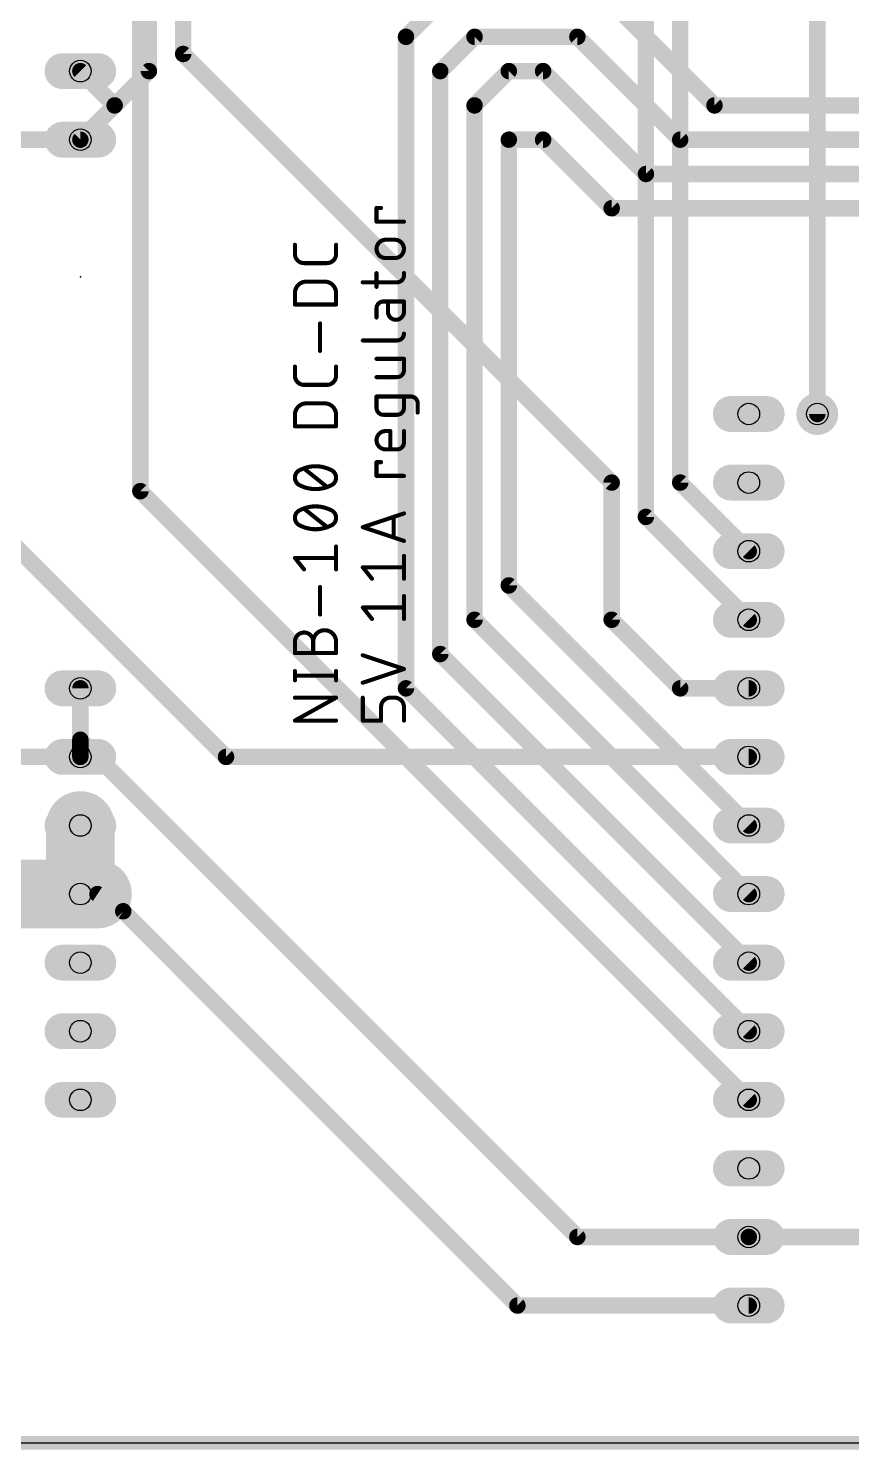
# Model space of a CAD drawing. Extents: x -9 to 239, y 2 to 147.
# Drawn here: x 107.9 to 138.4, y 2.3 to 54.9 of the extents above; entities that cross this region are included whole.
import ezdxf

# ---------------------------------------------------------------- set-up
doc = ezdxf.new("R2010")
doc.units = 0
for name, color, linetype in [('1', 12, 'CONTINUOUS'), ('16', 132, 'CONTINUOUS'), ('17', 110, 'CONTINUOUS'), ('18', 110, 'CONTINUOUS'), ('20', 53, 'CONTINUOUS'), ('23', 53, 'CONTINUOUS'), ('25', 253, 'CONTINUOUS'), ('29', 253, 'CONTINUOUS'), ('30', 253, 'CONTINUOUS'), ('44', 253, 'CONTINUOUS')]:
    doc.layers.add(name, color=color, linetype=linetype)

# ---------------------------------------------------------------- blocks, each defined once
blk = doc.blocks.new('LONGP100')
at = {"const_width": 1}
blk.add_lwpolyline([(-0.5, 0), (0.5, 0)], dxfattribs=at)
at = {"const_width": 0.5}
for points in [[(-0.5, 0.25, 1), (-0.5, -0.25)], [(0.5, -0.25, 1), (0.5, 0.25)]]:
    blk.add_lwpolyline(points, format="xyb", dxfattribs=at)
blk = doc.blocks.new('ROUNDP')
at = {"const_width": 0.5}
blk.add_lwpolyline([(0, -0.25, 1), (0, 0.25, 1), (0, -0.25)], format="xyb", dxfattribs=at)
blk = doc.blocks.new('ROUNDV')
at = {"const_width": 0.5}
blk.add_lwpolyline([(0, -0.25, 1), (0, 0.25, 1), (0, -0.25)], format="xyb", dxfattribs=at)

msp = doc.modelspace()

# ---------------------------------------------------------------- linework, layer by layer
at = {"layer": '1'}
for points, const_width in [([(112.395, 53.34), (112.395, 87.63)], 0.6096), ([(113.665, 87.9475), (113.665, 53.975)], 0.6096), ([(121.92, 54.61), (123.19, 55.88)], 0.6096), ([(129.54, 55.88), (133.35, 52.07)], 0.6096), ([(124.46, 54.61), (123.19, 53.34)], 0.6096), ([(128.27, 54.61), (124.46, 54.61)], 0.6096), ([(132.08, 50.8), (128.27, 54.61)], 0.6096), ([(113.665, 53.975), (129.54, 38.1)], 0.6096), ([(111.125, 52.07), (109.855, 53.34)], 0.6096), ([(111.125, 52.07), (112.395, 53.34)], 0.6096), ([(125.73, 53.34), (124.46, 52.07)], 0.6096), ([(127, 53.34), (125.73, 53.34)], 0.6096), ([(130.81, 49.53), (127, 53.34)], 0.6096), ([(109.855, 50.8), (111.125, 52.07)], 0.6096), ([(133.35, 52.07), (180.34, 52.07)], 0.6096), ([(109.855, 50.8), (73.025, 50.8)], 0.6096), ([(127, 50.8), (125.73, 50.8)], 0.6096), ([(129.54, 48.26), (127, 50.8)], 0.6096), ([(182.88, 50.8), (132.08, 50.8)], 0.6096), ([(93.98, 49.2125), (115.2525, 27.94)], 0.6096), ([(184.15, 49.53), (130.81, 49.53)], 0.6096), ([(129.54, 48.26), (185.42, 48.26)], 0.6096), ([(129.54, 38.1), (129.54, 33.02)], 0.6096), ([(129.54, 33.02), (132.08, 30.48)], 0.6096), ([(109.855, 30.48), (109.855, 28.575)], 0.6096), ([(132.08, 30.48), (134.62, 30.48)], 0.6096), ([(109.855, 28.575), (109.855, 27.94)], 0.6096), ([(109.855, 28.575), (128.27, 10.16)], 0.6096), ([(109.855, 27.94), (71.12, 27.94)], 0.6096), ([(115.2525, 27.94), (134.62, 27.94)], 0.6096), ([(109.855, 22.86), (109.855, 25.4)], 2.54), ([(109.855, 22.86), (70.8025, 22.86)], 2.54), ([(109.855, 22.86), (110.49, 22.86)], 2.54), ([(111.4425, 22.225), (110.49, 22.86)], 0.6096), ([(126.0475, 7.62), (111.4425, 22.225)], 0.6096), ([(128.27, 10.16), (134.62, 10.16)], 0.6096), ([(134.62, 10.16), (144.78, 10.16)], 0.6096), ([(134.62, 7.62), (126.0475, 7.62)], 0.6096)]:
    msp.add_lwpolyline(points, dxfattribs=dict(at, const_width=const_width))
for points, const_width in [([(121.8122, 54.7178, 1), (122.0278, 54.5022)], 0.3048), ([(124.46, 54.7624, 1), (124.46, 54.4576)], 0.3048), ([(124.5678, 54.5022, 1), (124.3522, 54.7178)], 0.3048), ([(128.3778, 54.7178, 1), (128.1622, 54.5022)], 0.3048), ([(128.27, 54.4576, 1), (128.27, 54.7624)], 0.3048), ([(113.7728, 54.0828, 1), (113.5572, 53.8672)], 0.3048), ([(113.5126, 53.975, 1), (113.8174, 53.975)], 0.3048), ([(109.9628, 53.4478, 1), (109.7472, 53.2322)], 0.3048), ([(112.2426, 53.34, 1), (112.5474, 53.34)], 0.3048), ([(112.5028, 53.2322, 1), (112.2872, 53.4478)], 0.3048), ([(123.0822, 53.4478, 1), (123.2978, 53.2322)], 0.3048), ([(125.73, 53.4924, 1), (125.73, 53.1876)], 0.3048), ([(125.8378, 53.2322, 1), (125.6222, 53.4478)], 0.3048), ([(127.1078, 53.4478, 1), (126.8922, 53.2322)], 0.3048), ([(127, 53.1876, 1), (127, 53.4924)], 0.3048), ([(111.0172, 52.1778, 1), (111.2328, 51.9622)], 0.3048), ([(111.2328, 51.9622, 1), (111.0172, 52.1778)], 0.3048), ([(111.0172, 51.9622, 1), (111.2328, 52.1778)], 0.3048), ([(124.3522, 52.1778, 1), (124.5678, 51.9622)], 0.3048), ([(133.35, 52.2224, 1), (133.35, 51.9176)], 0.3048), ([(133.2422, 51.9622, 1), (133.4578, 52.1778)], 0.3048), ([(109.7472, 50.9078, 1), (109.9628, 50.6922)], 0.3048), ([(109.855, 50.6476, 1), (109.855, 50.9524)], 0.3048), ([(125.73, 50.9524, 1), (125.73, 50.6476)], 0.3048), ([(127.1078, 50.9078, 1), (126.8922, 50.6922)], 0.3048), ([(127, 50.6476, 1), (127, 50.9524)], 0.3048), ([(132.08, 50.9524, 1), (132.08, 50.6476)], 0.3048), ([(131.9722, 50.6922, 1), (132.1878, 50.9078)], 0.3048), ([(130.81, 49.6824, 1), (130.81, 49.3776)], 0.3048), ([(130.7022, 49.4222, 1), (130.9178, 49.6378)], 0.3048), ([(129.54, 48.4124, 1), (129.54, 48.1076)], 0.3048), ([(129.4322, 48.1522, 1), (129.6478, 48.3678)], 0.3048), ([(129.6924, 38.1, 1), (129.3876, 38.1)], 0.3048), ([(129.4322, 37.9922, 1), (129.6478, 38.2078)], 0.3048), ([(129.6478, 33.1278, 1), (129.4322, 32.9122)], 0.3048), ([(129.3876, 33.02, 1), (129.6924, 33.02)], 0.3048), ([(110.0074, 30.48, 1), (109.7026, 30.48)], 0.3048), ([(132.08, 30.6324, 1), (132.08, 30.3276)], 0.3048), ([(131.9722, 30.3722, 1), (132.1878, 30.5878)], 0.3048), ([(134.62, 30.3276, 1), (134.62, 30.6324)], 0.3048), ([(109.9628, 28.6828, 1), (109.7472, 28.4672)], 0.3048), ([(110.0074, 28.575, 1), (109.7026, 28.575)], 0.3048), ([(109.7026, 28.575, 1), (110.0074, 28.575)], 0.3048), ([(109.7026, 27.94, 1), (110.0074, 27.94)], 0.3048), ([(109.855, 27.7876, 1), (109.855, 28.0924)], 0.3048), ([(115.2525, 28.0924, 1), (115.2525, 27.7876)], 0.3048), ([(115.1447, 27.8322, 1), (115.3603, 28.0478)], 0.3048), ([(134.62, 27.7876, 1), (134.62, 28.0924)], 0.3048), ([(110.49, 25.4, 1), (109.22, 25.4)], 1.27), ([(109.855, 23.495, 1), (109.855, 22.225)], 1.27), ([(109.855, 22.225, 1), (109.855, 23.495)], 1.27), ([(110.49, 22.225, 1), (110.49, 23.495)], 1.27), ([(109.22, 22.86, 1), (110.49, 22.86)], 1.27), ([(110.5745, 22.9868, 1), (110.4055, 22.7332)], 0.3048), ([(111.5503, 22.3328, 1), (111.3347, 22.1172)], 0.3048), ([(111.358, 22.0982, 1), (111.527, 22.3518)], 0.3048), ([(128.27, 10.3124, 1), (128.27, 10.0076)], 0.3048), ([(128.1622, 10.0522, 1), (128.3778, 10.2678)], 0.3048), ([(134.62, 10.3124, 1), (134.62, 10.0076)], 0.3048), ([(134.62, 10.0076, 1), (134.62, 10.3124)], 0.3048), ([(126.0475, 7.7724, 1), (126.0475, 7.4676)], 0.3048), ([(134.62, 7.4676, 1), (134.62, 7.7724)], 0.3048), ([(125.9397, 7.5122, 1), (126.1553, 7.7278)], 0.3048)]:
    msp.add_lwpolyline(points, format="xyb", dxfattribs=dict(at, const_width=const_width))
at = {"layer": '16'}
for points, const_width in [([(137.16, 40.64), (137.16, 130.055)], 0.6096), ([(130.81, 36.83), (130.81, 77.47)], 0.6096), ([(132.08, 38.1), (132.08, 76.2)], 0.6096), ([(112.0775, 37.7825), (112.0775, 64.135)], 0.6096), ([(121.92, 30.48), (121.92, 54.61)], 0.6096), ([(123.19, 31.75), (123.19, 53.34)], 0.6096), ([(124.46, 33.02), (124.46, 52.07)], 0.6096), ([(125.73, 34.29), (125.73, 50.8)], 0.6096), ([(134.62, 15.24), (112.0775, 37.7825)], 0.6096), ([(134.62, 35.56), (132.08, 38.1)], 0.6096), ([(134.62, 33.02), (130.81, 36.83)], 0.6096), ([(134.62, 25.4), (125.73, 34.29)], 0.6096), ([(134.62, 22.86), (124.46, 33.02)], 0.6096), ([(134.62, 20.32), (123.19, 31.75)], 0.6096), ([(134.62, 17.78), (121.92, 30.48)], 0.6096), ([(236.22, 2.54), (-6.35, 2.54)], 0.508)]:
    msp.add_lwpolyline(points, dxfattribs=dict(at, const_width=const_width))
at = {"layer": '16', "const_width": 0.3048}
for points in [[(122.0724, 54.61, 1), (121.7676, 54.61)], [(123.3424, 53.34, 1), (123.0376, 53.34)], [(124.6124, 52.07, 1), (124.3076, 52.07)], [(125.8824, 50.8, 1), (125.5776, 50.8)], [(137.0076, 40.64, 1), (137.3124, 40.64)], [(112.1853, 37.8903, 1), (111.9697, 37.6747)], [(111.9251, 37.7825, 1), (112.2299, 37.7825)], [(132.1878, 38.2078, 1), (131.9722, 37.9922)], [(131.9276, 38.1, 1), (132.2324, 38.1)], [(130.9178, 36.9378, 1), (130.7022, 36.7222)], [(130.6576, 36.83, 1), (130.9624, 36.83)], [(134.5122, 35.4522, 1), (134.7278, 35.6678)], [(125.8378, 34.3978, 1), (125.6222, 34.1822)], [(125.5776, 34.29, 1), (125.8824, 34.29)], [(124.5678, 33.1278, 1), (124.3522, 32.9122)], [(124.3076, 33.02, 1), (124.6124, 33.02)], [(134.5122, 32.9122, 1), (134.7278, 33.1278)], [(123.2978, 31.8578, 1), (123.0822, 31.6422)], [(123.0376, 31.75, 1), (123.3424, 31.75)], [(122.0278, 30.5878, 1), (121.8122, 30.3722)], [(121.7676, 30.48, 1), (122.0724, 30.48)], [(134.5122, 25.2922, 1), (134.7278, 25.5078)], [(134.5122, 22.7522, 1), (134.7278, 22.9678)], [(134.5122, 20.2122, 1), (134.7278, 20.4278)], [(134.5122, 17.6722, 1), (134.7278, 17.8878)], [(134.5122, 15.1322, 1), (134.7278, 15.3478)]]:
    msp.add_lwpolyline(points, format="xyb", dxfattribs=at)
at = {"layer": '20'}
msp.add_line((-7.62, 2.54), (236.2, 2.54), dxfattribs=at)
at = {"layer": '23'}
msp.add_point((109.855, 45.72), dxfattribs=at)
at = {"layer": '25', "const_width": 0.1524}
for points in [[(120.8278, 47.7636), (120.8278, 48.2716)], [(120.8278, 48.2716), (120.9971, 48.2716)], [(121.8438, 47.7636), (120.8278, 47.7636)], [(117.8052, 46.5677), (117.8052, 46.9064)], [(119.3292, 46.9064), (119.3292, 46.5677)], [(121.1665, 47.0943), (121.5051, 47.0943)], [(121.5051, 46.417), (121.1665, 46.417)], [(118.9905, 46.229), (118.1439, 46.229)], [(120.8278, 45.35), (120.8278, 45.858)], [(121.8438, 45.7733), (121.8438, 45.858)], [(118.2285, 45.5437), (118.9059, 45.5437)], [(120.3198, 45.5193), (121.5898, 45.5193)], [(117.8052, 44.6971), (117.8052, 45.1204)], [(119.3292, 44.6971), (117.8052, 44.6971)], [(119.3292, 45.1204), (119.3292, 44.6971)], [(121.8438, 44.8073), (121.0818, 44.8073)], [(121.2511, 44.8073), (121.2511, 44.4263)], [(121.8438, 44.4263), (121.8438, 44.8073)], [(120.8278, 44.5533), (120.8278, 44.2146)], [(118.7365, 42.9772), (118.7365, 43.9932)], [(120.3198, 43.3647), (121.5898, 43.3647)], [(121.8438, 42.6841), (120.8278, 42.6841)], [(121.8438, 42.2608), (121.8438, 42.6841)], [(117.8052, 42.0584), (117.8052, 42.3971)], [(119.3292, 42.3971), (119.3292, 42.0584)], [(118.9905, 41.7198), (118.1439, 41.7198)], [(120.8278, 42.0068), (121.5898, 42.0068)], [(118.2285, 41.0344), (118.9059, 41.0344)], [(120.8278, 40.8657), (120.8278, 41.2891)], [(120.8278, 41.2891), (122.0978, 41.2891)], [(121.8438, 41.2891), (121.8438, 40.8657)], [(122.3518, 41.0351), (122.3518, 40.6964)], [(117.8052, 40.1878), (117.8052, 40.6111)], [(119.3292, 40.6111), (119.3292, 40.1878)], [(121.5898, 40.6117), (121.0818, 40.6117)], [(119.3292, 40.1878), (117.8052, 40.1878)], [(121.1665, 40.0083), (121.3358, 40.0083)], [(121.3358, 40.0083), (121.3358, 39.331)], [(121.8438, 40.0083), (121.8438, 39.5849)], [(121.5898, 39.331), (121.1665, 39.331)], [(118.9905, 37.9435), (118.1439, 38.6208)], [(120.8278, 38.3486), (120.8278, 38.8566)], [(120.8278, 38.8566), (120.9971, 38.8566)], [(121.8438, 38.3486), (120.8278, 38.3486)], [(118.9905, 36.4569), (118.1439, 37.1342)], [(120.3198, 36.4487), (121.8438, 36.9567)], [(121.4628, 36.8297), (121.4628, 36.0677)], [(121.8438, 35.9407), (120.3198, 36.4487)], [(119.3292, 34.8856), (119.3292, 35.7323)], [(118.1439, 34.8856), (117.8052, 35.309)], [(117.8052, 35.309), (119.3292, 35.309)], [(121.8438, 34.5388), (121.8438, 35.3854)], [(120.6585, 34.5388), (120.3198, 34.9621)], [(120.3198, 34.9621), (121.8438, 34.9621)], [(118.7365, 33.2153), (118.7365, 34.2313)], [(121.8438, 33.0522), (121.8438, 33.8989)], [(120.6585, 33.0522), (120.3198, 33.4755)], [(120.3198, 33.4755), (121.8438, 33.4755)], [(117.8052, 31.7857), (117.8052, 32.209)], [(118.4825, 31.7857), (118.4825, 32.209)], [(119.3292, 32.209), (119.3292, 31.7857)], [(119.3292, 31.7857), (117.8052, 31.7857)], [(121.8438, 31.1961), (120.3198, 31.7041)], [(117.8052, 30.779), (117.8052, 31.1177)], [(119.3292, 30.779), (119.3292, 31.1177)], [(120.3198, 30.6881), (121.8438, 31.1961)], [(117.8052, 30.9483), (119.3292, 30.9483)], [(117.8052, 29.2862), (119.3292, 30.1329)], [(119.3292, 30.1329), (117.8052, 30.1329)], [(120.3198, 29.2862), (120.3198, 30.1329)], [(121.5051, 30.1329), (121.3358, 30.1329)], [(120.9971, 29.7942), (120.9971, 29.2862)], [(121.8438, 29.2862), (121.8438, 29.7942)], [(119.3292, 29.2862), (117.8052, 29.2862)], [(120.9971, 29.2862), (120.3198, 29.2862)]]:
    msp.add_lwpolyline(points, dxfattribs=at)
at = {"layer": '25'}
for points, const_width in [([(120.8659, 48.2716, 1), (120.7897, 48.2716)], 0.0762), ([(120.8278, 48.3097, 1), (120.8278, 48.2335)], 0.0762), ([(120.9971, 48.2335, 1), (120.9971, 48.3097)], 0.0762), ([(120.8278, 47.8017, 1), (120.8278, 47.7255)], 0.0762), ([(120.7897, 47.7636, 1), (120.8659, 47.7636)], 0.0762), ([(121.8438, 47.7255, 1), (121.8438, 47.8017)], 0.0762), ([(117.8433, 46.9064, 1), (117.7671, 46.9064)], 0.0762), ([(119.3673, 46.9064, 1), (119.2911, 46.9064)], 0.0762), ([(121.1665, 47.0943, 1), (121.1665, 46.417)], 0.1524), ([(121.1665, 47.1324, 1), (121.1665, 47.0562)], 0.0762), ([(121.1665, 47.0562, 1), (121.1665, 47.1324)], 0.0762), ([(121.5051, 46.417, 1), (121.5051, 47.0943)], 0.1524), ([(121.5051, 47.1324, 1), (121.5051, 47.0562)], 0.0762), ([(121.5051, 47.0562, 1), (121.5051, 47.1324)], 0.0762), ([(117.8052, 46.5677, 0.4142), (118.1439, 46.229)], 0.1524), ([(117.8433, 46.5677, 1), (117.7671, 46.5677)], 0.0762), ([(117.7671, 46.5677, 1), (117.8433, 46.5677)], 0.0762), ([(118.9905, 46.229, 0.4142), (119.3292, 46.5677)], 0.1524), ([(119.3673, 46.5677, 1), (119.2911, 46.5677)], 0.0762), ([(119.2911, 46.5677, 1), (119.3673, 46.5677)], 0.0762), ([(121.1665, 46.4551, 1), (121.1665, 46.3789)], 0.0762), ([(121.1665, 46.3789, 1), (121.1665, 46.4551)], 0.0762), ([(121.5051, 46.4551, 1), (121.5051, 46.3789)], 0.0762), ([(121.5051, 46.3789, 1), (121.5051, 46.4551)], 0.0762), ([(118.1439, 46.2671, 1), (118.1439, 46.1909)], 0.0762), ([(118.1439, 46.1909, 1), (118.1439, 46.2671)], 0.0762), ([(118.9905, 46.2671, 1), (118.9905, 46.1909)], 0.0762), ([(118.9905, 46.1909, 1), (118.9905, 46.2671)], 0.0762), ([(120.8659, 45.858, 1), (120.7897, 45.858)], 0.0762), ([(121.5898, 45.5193, 0.4142), (121.8438, 45.7733)], 0.1524), ([(121.8819, 45.858, 1), (121.8057, 45.858)], 0.0762), ([(121.8819, 45.7733, 1), (121.8057, 45.7733)], 0.0762), ([(121.8057, 45.7733, 1), (121.8819, 45.7733)], 0.0762), ([(118.2285, 45.5437, 0.4142), (117.8052, 45.1204)], 0.1524), ([(118.2285, 45.5818, 1), (118.2285, 45.5056)], 0.0762), ([(118.2285, 45.5056, 1), (118.2285, 45.5818)], 0.0762), ([(119.3292, 45.1204, 0.4142), (118.9059, 45.5437)], 0.1524), ([(118.9059, 45.5818, 1), (118.9059, 45.5056)], 0.0762), ([(118.9059, 45.5056, 1), (118.9059, 45.5818)], 0.0762), ([(120.3198, 45.5574, 1), (120.3198, 45.4812)], 0.0762), ([(120.7897, 45.35, 1), (120.8659, 45.35)], 0.0762), ([(121.5898, 45.5574, 1), (121.5898, 45.4812)], 0.0762), ([(121.5898, 45.4812, 1), (121.5898, 45.5574)], 0.0762), ([(117.8433, 45.1204, 1), (117.7671, 45.1204)], 0.0762), ([(117.7671, 45.1204, 1), (117.8433, 45.1204)], 0.0762), ([(117.8052, 44.7352, 1), (117.8052, 44.659)], 0.0762), ([(119.3673, 45.1204, 1), (119.2911, 45.1204)], 0.0762), ([(119.2911, 45.1204, 1), (119.3673, 45.1204)], 0.0762), ([(119.3292, 44.659, 1), (119.3292, 44.7352)], 0.0762), ([(121.0818, 44.8073, 0.4142), (120.8278, 44.5533)], 0.1524), ([(121.0818, 44.8454, 1), (121.0818, 44.7692)], 0.0762), ([(121.0818, 44.7692, 1), (121.0818, 44.8454)], 0.0762), ([(121.2892, 44.8073, 1), (121.213, 44.8073)], 0.0762), ([(121.8819, 44.8073, 1), (121.8057, 44.8073)], 0.0762), ([(121.8438, 44.7692, 1), (121.8438, 44.8454)], 0.0762), ([(117.7671, 44.6971, 1), (117.8433, 44.6971)], 0.0762), ([(119.2911, 44.6971, 1), (119.3673, 44.6971)], 0.0762), ([(120.8659, 44.5533, 1), (120.7897, 44.5533)], 0.0762), ([(120.7897, 44.5533, 1), (120.8659, 44.5533)], 0.0762), ([(120.7897, 44.2146, 1), (120.8659, 44.2146)], 0.0762), ([(121.2511, 44.4263, 1), (121.8438, 44.4263)], 0.1524), ([(121.2892, 44.4263, 1), (121.213, 44.4263)], 0.0762), ([(121.213, 44.4263, 1), (121.2892, 44.4263)], 0.0762), ([(121.8819, 44.4263, 1), (121.8057, 44.4263)], 0.0762), ([(121.8057, 44.4263, 1), (121.8819, 44.4263)], 0.0762), ([(118.7746, 43.9932, 1), (118.6984, 43.9932)], 0.0762), ([(121.5898, 43.3647, 0.4142), (121.8438, 43.6187)], 0.1524), ([(121.8819, 43.6187, 1), (121.8057, 43.6187)], 0.0762), ([(120.3198, 43.4028, 1), (120.3198, 43.3266)], 0.0762), ([(121.5898, 43.4028, 1), (121.5898, 43.3266)], 0.0762), ([(121.5898, 43.3266, 1), (121.5898, 43.4028)], 0.0762), ([(118.6984, 42.9772, 1), (118.7746, 42.9772)], 0.0762), ([(120.8278, 42.7222, 1), (120.8278, 42.646)], 0.0762), ([(121.8819, 42.6841, 1), (121.8057, 42.6841)], 0.0762), ([(121.8438, 42.646, 1), (121.8438, 42.7222)], 0.0762), ([(117.8433, 42.3971, 1), (117.7671, 42.3971)], 0.0762), ([(117.8052, 42.0584, 0.4142), (118.1439, 41.7198)], 0.1524), ([(117.8433, 42.0584, 1), (117.7671, 42.0584)], 0.0762), ([(118.9905, 41.7197, 0.4142), (119.3292, 42.0584)], 0.1524), ([(119.3673, 42.3971, 1), (119.2911, 42.3971)], 0.0762), ([(119.3673, 42.0584, 1), (119.2911, 42.0584)], 0.0762), ([(121.5898, 42.0068, 0.4142), (121.8438, 42.2608)], 0.1524), ([(121.8819, 42.2608, 1), (121.8057, 42.2608)], 0.0762), ([(121.8057, 42.2608, 1), (121.8819, 42.2608)], 0.0762), ([(117.7671, 42.0584, 1), (117.8433, 42.0584)], 0.0762), ([(118.1439, 41.7579, 1), (118.1439, 41.6817)], 0.0762), ([(118.1439, 41.6817, 1), (118.1439, 41.7579)], 0.0762), ([(118.9905, 41.7578, 1), (118.9905, 41.6816)], 0.0762), ([(118.9905, 41.6817, 1), (118.9905, 41.7579)], 0.0762), ([(119.2911, 42.0584, 1), (119.3673, 42.0584)], 0.0762), ([(120.8278, 42.0449, 1), (120.8278, 41.9687)], 0.0762), ([(121.5898, 42.0449, 1), (121.5898, 41.9687)], 0.0762), ([(121.5898, 41.9687, 1), (121.5898, 42.0449)], 0.0762), ([(118.2285, 41.0344, 0.4142), (117.8052, 40.6111)], 0.1524), ([(118.2285, 41.0725, 1), (118.2285, 40.9963)], 0.0762), ([(118.2285, 40.9963, 1), (118.2285, 41.0725)], 0.0762), ([(119.3292, 40.6111, 0.4142), (118.9059, 41.0344)], 0.1524), ([(118.9059, 41.0725, 1), (118.9059, 40.9963)], 0.0762), ([(118.9059, 40.9963, 1), (118.9059, 41.0725)], 0.0762), ([(120.8659, 41.2891, 1), (120.7897, 41.2891)], 0.0762), ([(120.8278, 41.3272, 1), (120.8278, 41.251)], 0.0762), ([(121.8819, 41.2891, 1), (121.8057, 41.2891)], 0.0762), ([(122.3518, 41.0351, 0.4142), (122.0978, 41.2891)], 0.1524), ([(122.0978, 41.3272, 1), (122.0978, 41.251)], 0.0762), ([(122.0978, 41.251, 1), (122.0978, 41.3272)], 0.0762), ([(122.3899, 41.0351, 1), (122.3137, 41.0351)], 0.0762), ([(122.3137, 41.0351, 1), (122.3899, 41.0351)], 0.0762), ([(117.8433, 40.6111, 1), (117.7671, 40.6111)], 0.0762), ([(117.7671, 40.6111, 1), (117.8433, 40.6111)], 0.0762), ([(119.3673, 40.6111, 1), (119.2911, 40.6111)], 0.0762), ([(119.2911, 40.6111, 1), (119.3673, 40.6111)], 0.0762), ([(120.8278, 40.8657, 0.4142), (121.0818, 40.6117)], 0.1524), ([(120.8659, 40.8657, 1), (120.7897, 40.8657)], 0.0762), ([(120.7897, 40.8657, 1), (120.8659, 40.8657)], 0.0762), ([(121.0818, 40.6498, 1), (121.0818, 40.5736)], 0.0762), ([(121.0818, 40.5736, 1), (121.0818, 40.6498)], 0.0762), ([(121.5898, 40.6117, 0.4142), (121.8438, 40.8657)], 0.1524), ([(121.5898, 40.6498, 1), (121.5898, 40.5736)], 0.0762), ([(121.5898, 40.5736, 1), (121.5898, 40.6498)], 0.0762), ([(121.8819, 40.8657, 1), (121.8057, 40.8657)], 0.0762), ([(121.8057, 40.8657, 1), (121.8819, 40.8657)], 0.0762), ([(122.3137, 40.6964, 1), (122.3899, 40.6964)], 0.0762), ([(117.8052, 40.2259, 1), (117.8052, 40.1497)], 0.0762), ([(117.7671, 40.1878, 1), (117.8433, 40.1878)], 0.0762), ([(119.2911, 40.1878, 1), (119.3673, 40.1878)], 0.0762), ([(119.3292, 40.1497, 1), (119.3292, 40.2259)], 0.0762), ([(121.1665, 40.0083, 1), (121.1665, 39.331)], 0.1524), ([(121.1665, 40.0464, 1), (121.1665, 39.9702)], 0.0762), ([(121.1665, 39.9702, 1), (121.1665, 40.0464)], 0.0762), ([(121.3739, 40.0083, 1), (121.2977, 40.0083)], 0.0762), ([(121.3358, 39.9702, 1), (121.3358, 40.0464)], 0.0762), ([(121.8819, 40.0083, 1), (121.8057, 40.0083)], 0.0762), ([(121.5898, 39.331, 0.4142), (121.8438, 39.5849)], 0.1524), ([(121.8819, 39.5849, 1), (121.8057, 39.5849)], 0.0762), ([(121.8057, 39.5849, 1), (121.8819, 39.5849)], 0.0762), ([(121.1665, 39.3691, 1), (121.1665, 39.2929)], 0.0762), ([(121.1665, 39.2929, 1), (121.1665, 39.3691)], 0.0762), ([(121.2977, 39.331, 1), (121.3739, 39.331)], 0.0762), ([(121.5898, 39.3691, 1), (121.5898, 39.2929)], 0.0762), ([(121.5898, 39.2929, 1), (121.5898, 39.3691)], 0.0762), ([(118.0169, 38.5785, 0.3205), (117.8052, 38.2821)], 0.1524), ([(118.5672, 38.7055, 0.1139), (118.0169, 38.5785)], 0.1524), ([(118.0002, 38.6127, 1), (118.0336, 38.5442)], 0.0762), ([(118.0292, 38.5424, 1), (118.0045, 38.6145)], 0.0762), ([(118.1677, 38.6506, 1), (118.1201, 38.591)], 0.0762), ([(119.1175, 38.5785, 0.1139), (118.5672, 38.7055)], 0.1524), ([(118.5672, 38.7436, 1), (118.5672, 38.6674)], 0.0762), ([(118.5672, 38.6674, 1), (118.5672, 38.7436)], 0.0762), ([(119.3292, 38.2821, 0.3205), (119.1175, 38.5785)], 0.1524), ([(119.1299, 38.6145, 1), (119.1052, 38.5424)], 0.0762), ([(119.1008, 38.5442, 1), (119.1342, 38.6127)], 0.0762), ([(120.8659, 38.8566, 1), (120.7897, 38.8566)], 0.0762), ([(120.8278, 38.8947, 1), (120.8278, 38.8185)], 0.0762), ([(120.8278, 38.3867, 1), (120.8278, 38.3105)], 0.0762), ([(120.9971, 38.8185, 1), (120.9971, 38.8947)], 0.0762), ([(121.8438, 38.3105, 1), (121.8438, 38.3867)], 0.0762), ([(117.8052, 38.2821, 0.3205), (118.0169, 37.9858)], 0.1524), ([(117.8433, 38.2821, 1), (117.7671, 38.2821)], 0.0762), ([(117.7671, 38.2821, 1), (117.8433, 38.2821)], 0.0762), ([(118.0169, 37.9858, 0.1139), (118.5672, 37.8588)], 0.1524), ([(118.0336, 38.02, 1), (118.0002, 37.9516)], 0.0762), ([(118.0045, 37.9498, 1), (118.0292, 38.0218)], 0.0762), ([(118.5672, 37.8588, 0.1139), (119.1175, 37.9858)], 0.1524), ([(118.5672, 37.8969, 1), (118.5672, 37.8207)], 0.0762), ([(118.5672, 37.8207, 1), (118.5672, 37.8969)], 0.0762), ([(118.9667, 37.9137, 1), (119.0143, 37.9732)], 0.0762), ([(119.1175, 37.9858, 0.3205), (119.3292, 38.2821)], 0.1524), ([(119.1052, 38.0218, 1), (119.1299, 37.9498)], 0.0762), ([(119.1342, 37.9516, 1), (119.1008, 38.02)], 0.0762), ([(119.3673, 38.2821, 1), (119.2911, 38.2821)], 0.0762), ([(119.2911, 38.2821, 1), (119.3673, 38.2821)], 0.0762), ([(120.7897, 38.3486, 1), (120.8659, 38.3486)], 0.0762), ([(118.0169, 37.0919, 0.3205), (117.8052, 36.7956)], 0.1524), ([(117.8052, 36.7956, 0.3205), (118.0169, 36.4992)], 0.1524), ([(117.8433, 36.7956, 1), (117.7671, 36.7956)], 0.0762), ([(118.5672, 37.2189, 0.1139), (118.0169, 37.0919)], 0.1524), ([(118.0002, 37.1261, 1), (118.0336, 37.0576)], 0.0762), ([(118.0292, 37.0558, 1), (118.0045, 37.1279)], 0.0762), ([(118.1677, 37.164, 1), (118.1201, 37.1045)], 0.0762), ([(119.1175, 37.0919, 0.1139), (118.5672, 37.2189)], 0.1524), ([(118.5672, 37.257, 1), (118.5672, 37.1808)], 0.0762), ([(118.5672, 37.1808, 1), (118.5672, 37.257)], 0.0762), ([(119.3292, 36.7956, 0.3205), (119.1175, 37.0919)], 0.1524), ([(119.1299, 37.1279, 1), (119.1052, 37.0558)], 0.0762), ([(119.1175, 36.4992, 0.3205), (119.3292, 36.7956)], 0.1524), ([(119.1008, 37.0576, 1), (119.1342, 37.1261)], 0.0762), ([(119.3673, 36.7956, 1), (119.2911, 36.7956)], 0.0762), ([(121.5009, 36.8297, 1), (121.4247, 36.8297)], 0.0762), ([(121.8558, 36.9205, 1), (121.8318, 36.9928)], 0.0762), ([(117.7671, 36.7956, 1), (117.8433, 36.7956)], 0.0762), ([(118.0336, 36.5335, 1), (118.0002, 36.465)], 0.0762), ([(118.0169, 36.4992, 0.1139), (118.5672, 36.3722)], 0.1524), ([(118.0045, 36.4632, 1), (118.0292, 36.5353)], 0.0762), ([(118.5672, 36.3722, 0.1139), (119.1175, 36.4992)], 0.1524), ([(118.5672, 36.4103, 1), (118.5672, 36.3341)], 0.0762), ([(118.5672, 36.3341, 1), (118.5672, 36.4103)], 0.0762), ([(118.9667, 36.4271, 1), (119.0143, 36.4866)], 0.0762), ([(119.1052, 36.5353, 1), (119.1299, 36.4632)], 0.0762), ([(119.1342, 36.465, 1), (119.1008, 36.5335)], 0.0762), ([(119.2911, 36.7956, 1), (119.3673, 36.7956)], 0.0762), ([(120.3318, 36.4848, 1), (120.3078, 36.4125)], 0.0762), ([(120.3078, 36.4848, 1), (120.3318, 36.4125)], 0.0762), ([(119.3673, 35.7323, 1), (119.2911, 35.7323)], 0.0762), ([(121.4247, 36.0677, 1), (121.5009, 36.0677)], 0.0762), ([(121.8318, 35.9045, 1), (121.8558, 35.9768)], 0.0762), ([(117.835, 35.3328, 1), (117.7754, 35.2852)], 0.0762), ([(117.8052, 35.3471, 1), (117.8052, 35.2709)], 0.0762), ([(119.3292, 35.2709, 1), (119.3292, 35.3471)], 0.0762), ([(121.8819, 35.3854, 1), (121.8057, 35.3854)], 0.0762), ([(118.1141, 34.8618, 1), (118.1736, 34.9094)], 0.0762), ([(119.2911, 34.8856, 1), (119.3673, 34.8856)], 0.0762), ([(120.3496, 34.9859, 1), (120.29, 34.9383)], 0.0762), ([(120.3198, 35.0002, 1), (120.3198, 34.924)], 0.0762), ([(121.8438, 34.924, 1), (121.8438, 35.0002)], 0.0762), ([(118.7746, 34.2313, 1), (118.6984, 34.2313)], 0.0762), ([(120.6287, 34.515, 1), (120.6882, 34.5626)], 0.0762), ([(121.8057, 34.5388, 1), (121.8819, 34.5388)], 0.0762), ([(121.8819, 33.8989, 1), (121.8057, 33.8989)], 0.0762), ([(118.6984, 33.2153, 1), (118.7746, 33.2153)], 0.0762), ([(120.3496, 33.4993, 1), (120.29, 33.4517)], 0.0762), ([(120.3198, 33.5136, 1), (120.3198, 33.4374)], 0.0762), ([(121.8438, 33.4374, 1), (121.8438, 33.5136)], 0.0762), ([(119.3292, 32.209, 1), (118.4825, 32.209)], 0.1524), ([(120.6287, 33.0284, 1), (120.6882, 33.076)], 0.0762), ([(121.8057, 33.0522, 1), (121.8819, 33.0522)], 0.0762), ([(118.4825, 32.209, 1), (117.8052, 32.209)], 0.1524), ([(117.8433, 32.209, 1), (117.7671, 32.209)], 0.0762), ([(117.7671, 32.209, 1), (117.8433, 32.209)], 0.0762), ([(118.5206, 32.209, 1), (118.4444, 32.209)], 0.0762), ([(118.4444, 32.209, 1), (118.5206, 32.209)], 0.0762), ([(118.4444, 32.209, 1), (118.5206, 32.209)], 0.0762), ([(119.3673, 32.209, 1), (119.2911, 32.209)], 0.0762), ([(119.2911, 32.209, 1), (119.3673, 32.209)], 0.0762), ([(117.8052, 31.8238, 1), (117.8052, 31.7476)], 0.0762), ([(117.7671, 31.7857, 1), (117.8433, 31.7857)], 0.0762), ([(118.4444, 31.7857, 1), (118.5206, 31.7857)], 0.0762), ([(119.2911, 31.7857, 1), (119.3673, 31.7857)], 0.0762), ([(119.3292, 31.7476, 1), (119.3292, 31.8238)], 0.0762), ([(120.3318, 31.7403, 1), (120.3078, 31.668)], 0.0762), ([(117.8433, 31.1177, 1), (117.7671, 31.1177)], 0.0762), ([(119.3673, 31.1177, 1), (119.2911, 31.1177)], 0.0762), ([(121.8558, 31.16, 1), (121.8318, 31.2323)], 0.0762), ([(121.8318, 31.16, 1), (121.8558, 31.2323)], 0.0762), ([(117.8052, 30.9864, 1), (117.8052, 30.9102)], 0.0762), ([(117.7671, 30.779, 1), (117.8433, 30.779)], 0.0762), ([(119.2911, 30.779, 1), (119.3673, 30.779)], 0.0762), ([(119.3292, 30.9102, 1), (119.3292, 30.9864)], 0.0762), ([(120.3078, 30.7243, 1), (120.3318, 30.652)], 0.0762), ([(117.8052, 30.171, 1), (117.8052, 30.0948)], 0.0762), ([(119.3477, 30.0996, 1), (119.3107, 30.1662)], 0.0762), ([(119.3292, 30.0948, 1), (119.3292, 30.171)], 0.0762), ([(120.3579, 30.1329, 1), (120.2817, 30.1329)], 0.0762), ([(121.3358, 30.1329, 0.4142), (120.9971, 29.7942)], 0.1524), ([(121.3358, 30.171, 1), (121.3358, 30.0948)], 0.0762), ([(121.3358, 30.0948, 1), (121.3358, 30.171)], 0.0762), ([(121.8438, 29.7942, 0.4142), (121.5051, 30.1329)], 0.1524), ([(121.5051, 30.171, 1), (121.5051, 30.0948)], 0.0762), ([(121.5051, 30.0948, 1), (121.5051, 30.171)], 0.0762), ([(121.0352, 29.7942, 1), (120.959, 29.7942)], 0.0762), ([(120.959, 29.7942, 1), (121.0352, 29.7942)], 0.0762), ([(121.8819, 29.7942, 1), (121.8057, 29.7942)], 0.0762), ([(121.8057, 29.7942, 1), (121.8819, 29.7942)], 0.0762), ([(117.8052, 29.3243, 1), (117.8052, 29.2481)], 0.0762), ([(117.7867, 29.3195, 1), (117.8237, 29.2529)], 0.0762), ([(119.3292, 29.2481, 1), (119.3292, 29.3243)], 0.0762), ([(120.3198, 29.3243, 1), (120.3198, 29.2481)], 0.0762), ([(120.2817, 29.2862, 1), (120.3579, 29.2862)], 0.0762), ([(120.959, 29.2862, 1), (121.0352, 29.2862)], 0.0762), ([(120.9971, 29.2481, 1), (120.9971, 29.3243)], 0.0762), ([(121.8057, 29.2862, 1), (121.8819, 29.2862)], 0.0762)]:
    msp.add_lwpolyline(points, format="xyb", dxfattribs=dict(at, const_width=const_width))
at = {"layer": '44'}
for centre, radius in [((121.92, 54.61), 0.175), ((109.855, 53.34), 0.4), ((123.19, 53.34), 0.175), ((124.46, 52.07), 0.175), ((109.855, 50.8), 0.4), ((125.73, 50.8), 0.175), ((134.62, 40.64), 0.4), ((137.16, 40.64), 0.4), ((134.62, 38.1), 0.4), ((134.62, 35.56), 0.4), ((134.62, 33.02), 0.4), ((109.855, 30.48), 0.4), ((134.62, 30.48), 0.4), ((109.855, 27.94), 0.4), ((134.62, 27.94), 0.4), ((109.855, 25.4), 0.4), ((134.62, 25.4), 0.4), ((109.855, 22.86), 0.4), ((134.62, 22.86), 0.4), ((109.855, 20.32), 0.4), ((134.62, 20.32), 0.4), ((109.855, 17.78), 0.4), ((134.62, 17.78), 0.4), ((109.855, 15.24), 0.4), ((134.62, 15.24), 0.4), ((134.62, 12.7), 0.4), ((134.62, 10.16), 0.4), ((134.62, 7.62), 0.4)]:
    msp.add_circle(centre, radius, dxfattribs=at)

# ---------------------------------------------------------------- block references
at = {"layer": '17', "xscale": 1.2, "yscale": 1.2}
for p in [(109.855, 53.34), (109.855, 53.34), (109.855, 50.8), (109.855, 50.8), (109.855, 30.48), (109.855, 30.48), (109.855, 27.94), (109.855, 27.94), (109.855, 25.4), (109.855, 25.4), (109.855, 22.86), (109.855, 22.86), (109.855, 20.32), (109.855, 20.32), (109.855, 17.78), (109.855, 17.78), (109.855, 15.24), (109.855, 15.24)]:
    msp.add_blockref('LONGP100', p, dxfattribs=at)
at = {"layer": '17', "rotation": 180}
for name, p, xscale, yscale in [('LONGP100', (134.62, 40.64), 1.2, 1.2), ('LONGP100', (134.62, 40.64), 1.2, 1.2), ('ROUNDP', (137.16, 40.64), 1.4224, 1.4224), ('ROUNDP', (137.16, 40.64), 1.4224, 1.4224), ('LONGP100', (134.62, 38.1), 1.2, 1.2), ('LONGP100', (134.62, 38.1), 1.2, 1.2), ('LONGP100', (134.62, 35.56), 1.2, 1.2), ('LONGP100', (134.62, 35.56), 1.2, 1.2), ('LONGP100', (134.62, 33.02), 1.2, 1.2), ('LONGP100', (134.62, 33.02), 1.2, 1.2), ('LONGP100', (134.62, 30.48), 1.2, 1.2), ('LONGP100', (134.62, 30.48), 1.2, 1.2), ('LONGP100', (134.62, 27.94), 1.2, 1.2), ('LONGP100', (134.62, 27.94), 1.2, 1.2), ('LONGP100', (134.62, 25.4), 1.2, 1.2), ('LONGP100', (134.62, 25.4), 1.2, 1.2), ('LONGP100', (134.62, 22.86), 1.2, 1.2), ('LONGP100', (134.62, 22.86), 1.2, 1.2), ('LONGP100', (134.62, 20.32), 1.2, 1.2), ('LONGP100', (134.62, 20.32), 1.2, 1.2), ('LONGP100', (134.62, 17.78), 1.2, 1.2), ('LONGP100', (134.62, 17.78), 1.2, 1.2), ('LONGP100', (134.62, 15.24), 1.2, 1.2), ('LONGP100', (134.62, 15.24), 1.2, 1.2), ('LONGP100', (134.62, 12.7), 1.2, 1.2), ('LONGP100', (134.62, 12.7), 1.2, 1.2), ('LONGP100', (134.62, 10.16), 1.2, 1.2), ('LONGP100', (134.62, 10.16), 1.2, 1.2), ('LONGP100', (134.62, 7.62), 1.2, 1.2), ('LONGP100', (134.62, 7.62), 1.2, 1.2)]:
    msp.add_blockref(name, p, dxfattribs=dict(at, xscale=xscale, yscale=yscale))
at = {"layer": '18', "xscale": 0.604, "yscale": 0.604}
for p in [(121.92, 54.61), (121.92, 54.61), (123.19, 53.34), (123.19, 53.34), (124.46, 52.07), (124.46, 52.07), (125.73, 50.8), (125.73, 50.8)]:
    msp.add_blockref('ROUNDV', p, dxfattribs=at)
at = {"layer": '29', "xscale": 1.327, "yscale": 1.327}
for p in [(109.855, 53.34), (109.855, 50.8), (109.855, 30.48), (109.855, 27.94), (109.855, 25.4), (109.855, 22.86), (109.855, 20.32), (109.855, 17.78), (109.855, 15.24)]:
    msp.add_blockref('LONGP100', p, dxfattribs=at)
at = {"layer": '29', "rotation": 180}
for name, p, xscale, yscale in [('LONGP100', (134.62, 40.64), 1.327, 1.327), ('ROUNDP', (137.16, 40.64), 1.5494, 1.5494), ('LONGP100', (134.62, 38.1), 1.327, 1.327), ('LONGP100', (134.62, 35.56), 1.327, 1.327), ('LONGP100', (134.62, 33.02), 1.327, 1.327), ('LONGP100', (134.62, 30.48), 1.327, 1.327), ('LONGP100', (134.62, 27.94), 1.327, 1.327), ('LONGP100', (134.62, 25.4), 1.327, 1.327), ('LONGP100', (134.62, 22.86), 1.327, 1.327), ('LONGP100', (134.62, 20.32), 1.327, 1.327), ('LONGP100', (134.62, 17.78), 1.327, 1.327), ('LONGP100', (134.62, 15.24), 1.327, 1.327), ('LONGP100', (134.62, 12.7), 1.327, 1.327), ('LONGP100', (134.62, 10.16), 1.327, 1.327), ('LONGP100', (134.62, 7.62), 1.327, 1.327)]:
    msp.add_blockref(name, p, dxfattribs=dict(at, xscale=xscale, yscale=yscale))
at = {"layer": '30', "xscale": 1.327, "yscale": 1.327}
for p in [(109.855, 53.34), (109.855, 50.8), (109.855, 30.48), (109.855, 27.94), (109.855, 25.4), (109.855, 22.86), (109.855, 20.32), (109.855, 17.78), (109.855, 15.24)]:
    msp.add_blockref('LONGP100', p, dxfattribs=at)
at = {"layer": '30', "rotation": 180}
for name, p, xscale, yscale in [('LONGP100', (134.62, 40.64), 1.327, 1.327), ('ROUNDP', (137.16, 40.64), 1.5494, 1.5494), ('LONGP100', (134.62, 38.1), 1.327, 1.327), ('LONGP100', (134.62, 35.56), 1.327, 1.327), ('LONGP100', (134.62, 33.02), 1.327, 1.327), ('LONGP100', (134.62, 30.48), 1.327, 1.327), ('LONGP100', (134.62, 27.94), 1.327, 1.327), ('LONGP100', (134.62, 25.4), 1.327, 1.327), ('LONGP100', (134.62, 22.86), 1.327, 1.327), ('LONGP100', (134.62, 20.32), 1.327, 1.327), ('LONGP100', (134.62, 17.78), 1.327, 1.327), ('LONGP100', (134.62, 15.24), 1.327, 1.327), ('LONGP100', (134.62, 12.7), 1.327, 1.327), ('LONGP100', (134.62, 10.16), 1.327, 1.327), ('LONGP100', (134.62, 7.62), 1.327, 1.327)]:
    msp.add_blockref(name, p, dxfattribs=dict(at, xscale=xscale, yscale=yscale))

doc.saveas('drawing.dxf')
